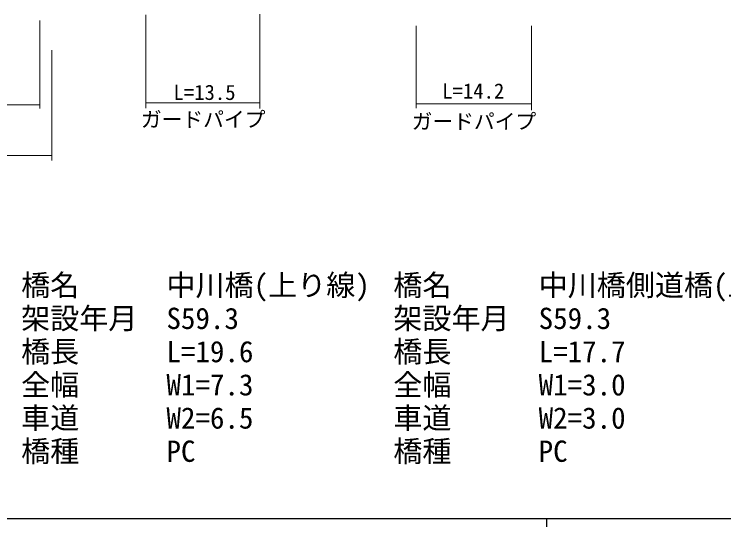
# Model space of a CAD drawing. Units: millimetres, scale not verified. Extents: x 40000 to 680000, y 20000 to 380000.
# Drawn here: x 303914 to 389366, y 204000 to 265754 of the extents above; entities that cross this region are included whole.
import ezdxf
from ezdxf.enums import TextEntityAlignment as Align

# ---------------------------------------------------------------- set-up
doc = ezdxf.new("R2010")
doc.units = ezdxf.units.MM
doc.header["$LTSCALE"] = 1000
doc.layers.add('M-STR-HTXT', color=7, linetype='Continuous', lineweight=13)
doc.layers.add('M-TTL-BAND', color=7, linetype='Continuous', lineweight=25)
doc.styles.add('ＭＳ ゴシック', font='')
doc.styles.get('ＭＳ ゴシック').set_extended_font_data('MS Gothic')

msp = doc.modelspace()

# ---------------------------------------------------------------- linework, layer by layer
at = {"layer": 'M-STR-HTXT'}
for p, q in [((307006, 264975), (307006, 254397)), ((319749, 265657), (319749, 254452)), ((333476, 265754), (333476, 254404)), ((352320, 264366), (352320, 254420)), ((366208, 264333), (366208, 254211)), ((308443, 261410), (308443, 248130)), ((307006, 254852), (227778, 254852)), ((319749, 255063), (333476, 255063)), ((352320, 254952), (366208, 254952)), ((308443, 248727), (185576, 248727))]:
    msp.add_line(p, q, dxfattribs=at)
at = {"layer": 'M-TTL-BAND'}
for p, q in [((40000, 205000), (579000, 205000)), ((368000, 205000), (368000, 204000))]:
    msp.add_line(p, q, dxfattribs=at)

# ---------------------------------------------------------------- texts
at = {"layer": 'M-STR-HTXT', "style": 'ＭＳ ゴシック'}
for s, p in [('L=13.5', (326833, 256339)), ('L=14.2', (359192, 256502)), ('ガードパイプ', (326670, 253078)), ('ガードパイプ', (359274, 252834))]:
    msp.add_text(s, height=1833, dxfattribs=at).set_placement(p, align=Align.MIDDLE_CENTER)
for s, p in [('橋名\u3000\u3000\u3000中川橋(上り線)', (304749, 234392)), ('橋名\u3000\u3000\u3000中川橋側道橋(上り線)', (349568, 234392)), ('架設年月\u3000S59.3', (304749, 230392)), ('架設年月\u3000S59.3', (349568, 230392)), ('橋長\u3000\u3000\u3000L=19.6', (304749, 226392)), ('橋長\u3000\u3000\u3000L=17.7', (349568, 226392)), ('全幅\u3000\u3000\u3000W1=7.3', (304749, 222392)), ('全幅\u3000\u3000\u3000W1=3.0', (349568, 222392)), ('車道\u3000\u3000\u3000W2=6.5', (304749, 218392)), ('車道\u3000\u3000\u3000W2=3.0', (349568, 218392)), ('橋種\u3000\u3000\u3000PC', (304749, 214392)), ('橋種\u3000\u3000\u3000PC', (349568, 214392))]:
    msp.add_text(s, height=2566, dxfattribs=at).set_placement(p, align=Align.TOP_LEFT)

doc.saveas('drawing.dxf')
